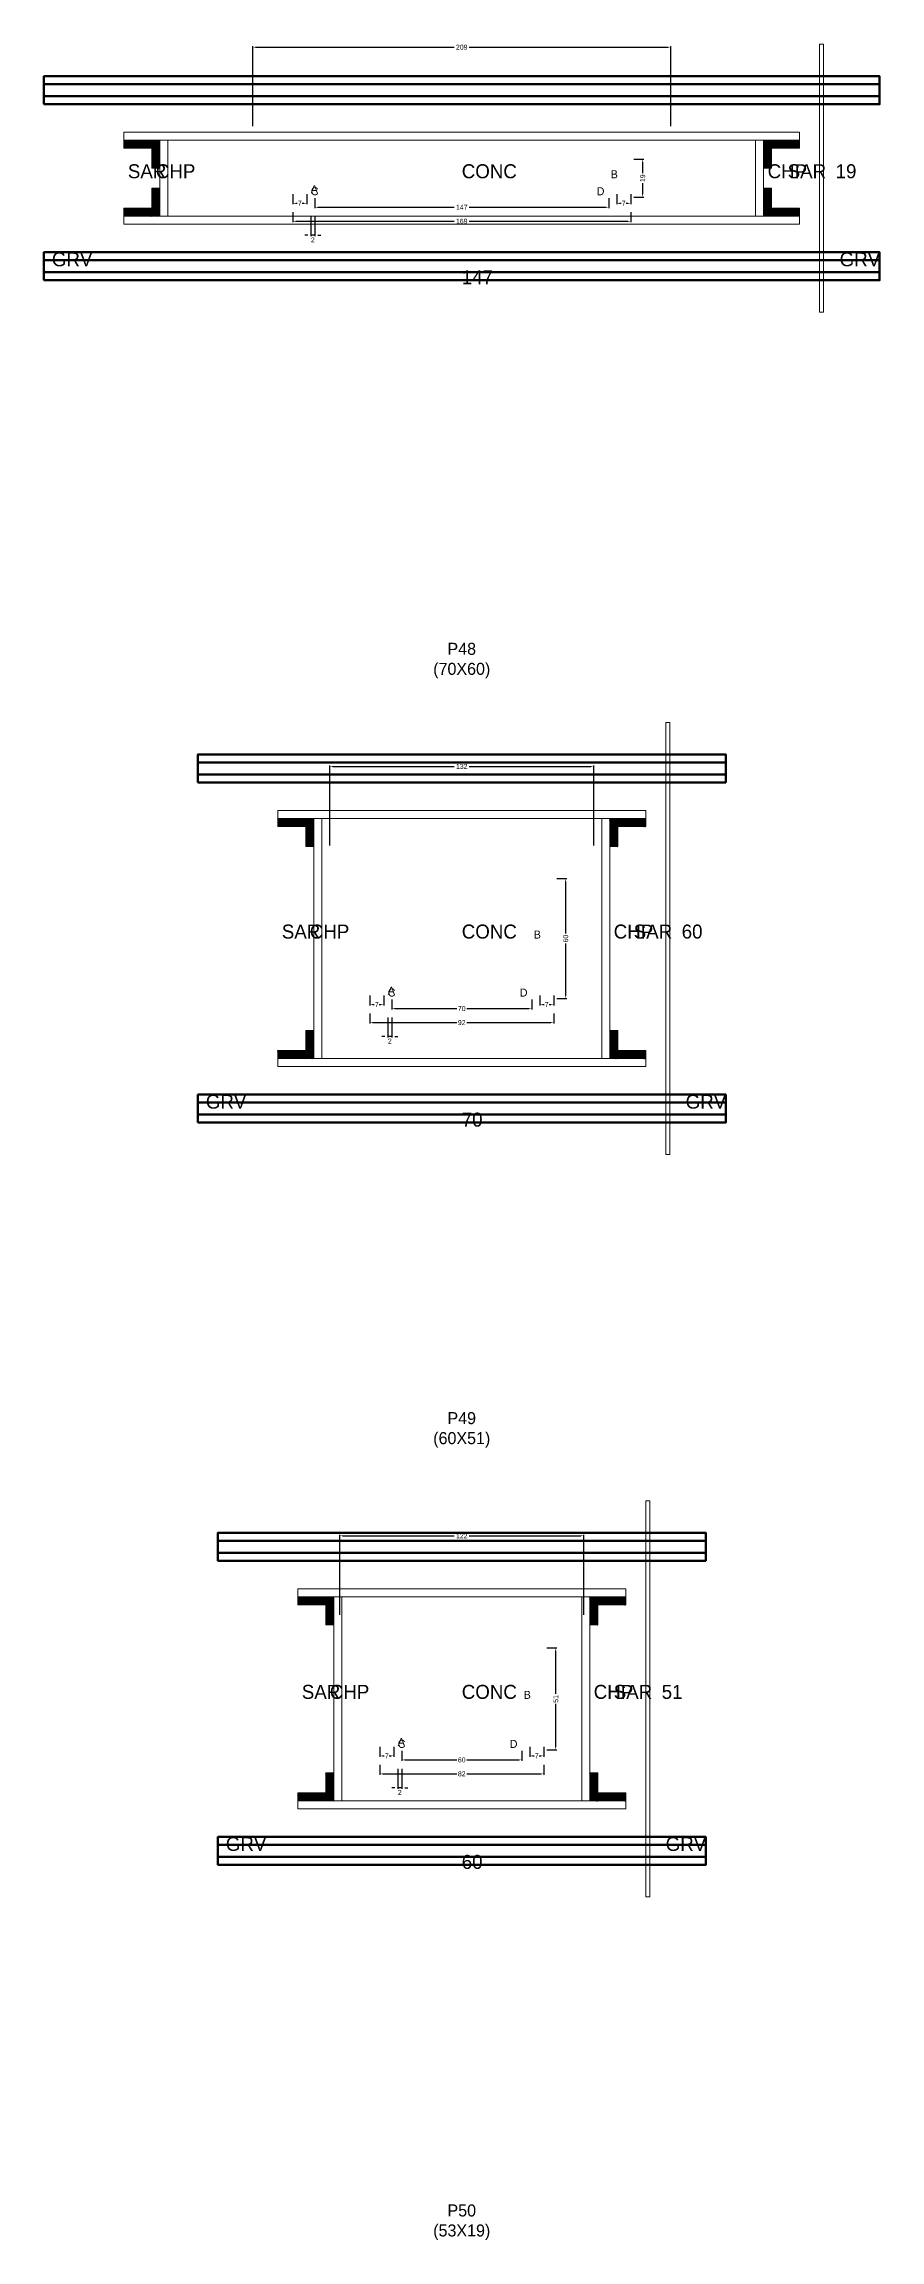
# Model space of a CAD drawing. Header units: centimetres. Extents: x -8500 to 4118, y -39526 to 295.
# Drawn here: x -209 to 209, y -18370 to -17273 of the extents above; entities that cross this region are included whole.
import ezdxf

# ---------------------------------------------------------------- set-up
doc = ezdxf.new("R2010")
doc.units = ezdxf.units.CM
for name, color, linetype in [('COTA', 241, 'Continuous'), ('GRAVATA', 224, 'Continuous'), ('Hachura', 251, 'Continuous'), ('NOMENCLATURA', 7, 'Continuous'), ('SARRAFO', 251, 'Continuous'), ('Texto Seção', 7, 'Continuous')]:
    doc.layers.add(name, color=color, linetype=linetype)
doc.dimstyles.new('cotax2', dxfattribs={"dimtxt": 2.5, "dimasz": 1.5, "dimexe": 0.5, "dimexo": 0.5, "dimgap": 0.5, "dimtad": 1, "dimcen": 2.5, "dimazin": 3, "dimtfac": 1, "dimtmove": 0, "dimatfit": 3})

# ---------------------------------------------------------------- blocks, each defined once
blk = doc.blocks.new('_CLOSEDFILLED')
at = {"color": 0, "linetype": 'BYBLOCK'}
blk.add_solid([(-1, 0.16), (0, 0), (-1, -0.16)], dxfattribs=at)
blk = doc.blocks.new('*D1210')
for p, q in [((-84.5, -17357), (-84.5, -17362)), ((-83, -17361.5), (-3.75, -17361.5)), ((3.75, -17361.5), (83, -17361.5)), ((84.5, -17357), (84.5, -17362))]:
    blk.add_line(p, q)
at = {"layer": 'Defpoints'}
for p in [(-84.5, -17356.5), (-84.5, -17361.5), (84.5, -17356.5)]:
    blk.add_point(p, dxfattribs=at)
at = {"layer": 'COTA', "xscale": 1.5, "yscale": 1.5, "rotation": 180}
blk.add_blockref('_CLOSEDFILLED', (-84.5, -17361.5), dxfattribs=at)
at = {"layer": 'COTA', "xscale": 1.5, "yscale": 1.5}
blk.add_blockref('_CLOSEDFILLED', (84.5, -17361.5), dxfattribs=at)
at = {"layer": 'COTA', "insert": (0, -17361.5), "char_height": 2.5, "attachment_point": 5}
blk.add_mtext('169', dxfattribs=at)
blk = doc.blocks.new('*D1211')
for p, q in [((-73.5, -17350), (-73.5, -17355)), ((73.5, -17350), (73.5, -17355)), ((-72, -17354.5), (-3.75, -17354.5)), ((3.75, -17354.5), (72, -17354.5))]:
    blk.add_line(p, q)
at = {"layer": 'Defpoints'}
for p in [(-73.5, -17349.5), (73.5, -17349.5), (-73.5, -17354.5)]:
    blk.add_point(p, dxfattribs=at)
at = {"layer": 'COTA', "xscale": 1.5, "yscale": 1.5, "rotation": 180}
blk.add_blockref('_CLOSEDFILLED', (-73.5, -17354.5), dxfattribs=at)
at = {"layer": 'COTA', "xscale": 1.5, "yscale": 1.5}
blk.add_blockref('_CLOSEDFILLED', (73.5, -17354.5), dxfattribs=at)
at = {"layer": 'COTA', "insert": (0, -17354.5), "char_height": 2.5, "attachment_point": 5}
blk.add_mtext('147', dxfattribs=at)
blk = doc.blocks.new('*D1212')
for p, q in [((86, -17330.5), (91, -17330.5)), ((90.5, -17337.5), (90.5, -17332)), ((90.5, -17348), (90.5, -17342.5)), ((86, -17349.5), (91, -17349.5))]:
    blk.add_line(p, q)
at = {"layer": 'Defpoints'}
for p in [(85.5, -17330.5), (85.5, -17349.5), (90.5, -17349.5)]:
    blk.add_point(p, dxfattribs=at)
at = {"layer": 'COTA', "xscale": 1.5, "yscale": 1.5}
for p, rotation in [((90.5, -17330.5), 90), ((90.5, -17349.5), 270)]:
    blk.add_blockref('_CLOSEDFILLED', p, dxfattribs=dict(at, rotation=rotation))
at = {"layer": 'COTA', "insert": (90.5, -17340), "char_height": 2.5, "attachment_point": 5, "rotation": 90}
blk.add_mtext('19', dxfattribs=at)
blk = doc.blocks.new('*D1213')
for p, q in [((-84.5, -17348), (-84.5, -17353)), ((-83, -17352.5), (-82.25, -17352.5)), ((-79.75, -17352.5), (-79, -17352.5)), ((-77.5, -17348), (-77.5, -17353))]:
    blk.add_line(p, q)
at = {"layer": 'Defpoints'}
for p in [(-84.5, -17347.5), (-84.5, -17352.5), (-77.5, -17347.5)]:
    blk.add_point(p, dxfattribs=at)
at = {"layer": 'COTA', "xscale": 1.5, "yscale": 1.5, "rotation": 180}
blk.add_blockref('_CLOSEDFILLED', (-84.5, -17352.5), dxfattribs=at)
at = {"layer": 'COTA', "xscale": 1.5, "yscale": 1.5}
blk.add_blockref('_CLOSEDFILLED', (-77.5, -17352.5), dxfattribs=at)
at = {"layer": 'COTA', "insert": (-81, -17352.5), "char_height": 2.5, "attachment_point": 5}
blk.add_mtext('7', dxfattribs=at)
blk = doc.blocks.new('*D1214')
for p, q in [((77.5, -17348), (77.5, -17353)), ((79, -17352.5), (79.75, -17352.5)), ((82.25, -17352.5), (83, -17352.5)), ((84.5, -17348), (84.5, -17353))]:
    blk.add_line(p, q)
at = {"layer": 'Defpoints'}
for p in [(77.5, -17347.5), (77.5, -17352.5), (84.5, -17347.5)]:
    blk.add_point(p, dxfattribs=at)
at = {"layer": 'COTA', "xscale": 1.5, "yscale": 1.5, "rotation": 180}
blk.add_blockref('_CLOSEDFILLED', (77.5, -17352.5), dxfattribs=at)
at = {"layer": 'COTA', "xscale": 1.5, "yscale": 1.5}
blk.add_blockref('_CLOSEDFILLED', (84.5, -17352.5), dxfattribs=at)
at = {"layer": 'COTA', "insert": (81, -17352.5), "char_height": 2.5, "attachment_point": 5}
blk.add_mtext('7', dxfattribs=at)
blk = doc.blocks.new('*D1215')
for p, q in [((-104.5, -17314), (-104.5, -17274)), ((-103, -17274.5), (-3.75, -17274.5)), ((3.75, -17274.5), (103, -17274.5)), ((104.5, -17314), (104.5, -17274))]:
    blk.add_line(p, q)
at = {"layer": 'Defpoints'}
for p in [(-104.5, -17274.5), (-104.5, -17314.5), (104.5, -17314.5)]:
    blk.add_point(p, dxfattribs=at)
at = {"layer": 'COTA', "xscale": 1.5, "yscale": 1.5, "rotation": 180}
blk.add_blockref('_CLOSEDFILLED', (-104.5, -17274.5), dxfattribs=at)
at = {"layer": 'COTA', "xscale": 1.5, "yscale": 1.5}
blk.add_blockref('_CLOSEDFILLED', (104.5, -17274.5), dxfattribs=at)
at = {"layer": 'COTA', "insert": (0, -17274.5), "char_height": 2.5, "attachment_point": 5}
blk.add_mtext('209', dxfattribs=at)
blk = doc.blocks.new('*D1236')
for p, q in [((-46, -17757.5), (-46, -17762.5)), ((46, -17757.5), (46, -17762.5)), ((-44.5, -17762), (-2.5, -17762)), ((2.5, -17762), (44.5, -17762))]:
    blk.add_line(p, q)
at = {"layer": 'Defpoints'}
for p in [(-46, -17757), (46, -17757), (-46, -17762)]:
    blk.add_point(p, dxfattribs=at)
at = {"layer": 'COTA', "xscale": 1.5, "yscale": 1.5, "rotation": 180}
blk.add_blockref('_CLOSEDFILLED', (-46, -17762), dxfattribs=at)
at = {"layer": 'COTA', "xscale": 1.5, "yscale": 1.5}
blk.add_blockref('_CLOSEDFILLED', (46, -17762), dxfattribs=at)
at = {"layer": 'COTA', "insert": (0, -17762), "char_height": 2.5, "attachment_point": 5}
blk.add_mtext('92', dxfattribs=at)
blk = doc.blocks.new('*D1237')
for p, q in [((-35, -17750.5), (-35, -17755.5)), ((-33.5, -17755), (-2.5, -17755)), ((2.5, -17755), (33.5, -17755)), ((35, -17750.5), (35, -17755.5))]:
    blk.add_line(p, q)
at = {"layer": 'Defpoints'}
for p in [(-35, -17750), (-35, -17755), (35, -17750)]:
    blk.add_point(p, dxfattribs=at)
at = {"layer": 'COTA', "xscale": 1.5, "yscale": 1.5, "rotation": 180}
blk.add_blockref('_CLOSEDFILLED', (-35, -17755), dxfattribs=at)
at = {"layer": 'COTA', "xscale": 1.5, "yscale": 1.5}
blk.add_blockref('_CLOSEDFILLED', (35, -17755), dxfattribs=at)
at = {"layer": 'COTA', "insert": (0, -17755), "char_height": 2.5, "attachment_point": 5}
blk.add_mtext('70', dxfattribs=at)
blk = doc.blocks.new('*D1238')
for p, q in [((47.5, -17690), (52.5, -17690)), ((52, -17717.5), (52, -17691.5)), ((52, -17748.5), (52, -17722.5)), ((47.5, -17750), (52.5, -17750))]:
    blk.add_line(p, q)
at = {"layer": 'Defpoints'}
for p in [(47, -17690), (47, -17750), (52, -17750)]:
    blk.add_point(p, dxfattribs=at)
at = {"layer": 'COTA', "xscale": 1.5, "yscale": 1.5}
for p, rotation in [((52, -17690), 90), ((52, -17750), 270)]:
    blk.add_blockref('_CLOSEDFILLED', p, dxfattribs=dict(at, rotation=rotation))
at = {"layer": 'COTA', "insert": (52, -17720), "char_height": 2.5, "attachment_point": 5, "rotation": 90}
blk.add_mtext('60', dxfattribs=at)
blk = doc.blocks.new('*D1239')
for p, q in [((-46, -17748.5), (-46, -17753.5)), ((-39, -17748.5), (-39, -17753.5)), ((-44.5, -17753), (-43.75, -17753)), ((-41.25, -17753), (-40.5, -17753))]:
    blk.add_line(p, q)
at = {"layer": 'Defpoints'}
for p in [(-46, -17748), (-39, -17748), (-46, -17753)]:
    blk.add_point(p, dxfattribs=at)
at = {"layer": 'COTA', "xscale": 1.5, "yscale": 1.5, "rotation": 180}
blk.add_blockref('_CLOSEDFILLED', (-46, -17753), dxfattribs=at)
at = {"layer": 'COTA', "xscale": 1.5, "yscale": 1.5}
blk.add_blockref('_CLOSEDFILLED', (-39, -17753), dxfattribs=at)
at = {"layer": 'COTA', "insert": (-42.5, -17753), "char_height": 2.5, "attachment_point": 5}
blk.add_mtext('7', dxfattribs=at)
blk = doc.blocks.new('*D1240')
for p, q in [((39, -17748.5), (39, -17753.5)), ((46, -17748.5), (46, -17753.5)), ((40.5, -17753), (41.25, -17753)), ((43.75, -17753), (44.5, -17753))]:
    blk.add_line(p, q)
at = {"layer": 'Defpoints'}
for p in [(39, -17748), (46, -17748), (39, -17753)]:
    blk.add_point(p, dxfattribs=at)
at = {"layer": 'COTA', "xscale": 1.5, "yscale": 1.5, "rotation": 180}
blk.add_blockref('_CLOSEDFILLED', (39, -17753), dxfattribs=at)
at = {"layer": 'COTA', "xscale": 1.5, "yscale": 1.5}
blk.add_blockref('_CLOSEDFILLED', (46, -17753), dxfattribs=at)
at = {"layer": 'COTA', "insert": (42.5, -17753), "char_height": 2.5, "attachment_point": 5}
blk.add_mtext('7', dxfattribs=at)
blk = doc.blocks.new('*D1241')
for p, q in [((-66, -17673.5), (-66, -17633.5)), ((-64.5, -17634), (-3.75, -17634)), ((3.75, -17634), (64.5, -17634)), ((66, -17673.5), (66, -17633.5))]:
    blk.add_line(p, q)
at = {"layer": 'Defpoints'}
for p in [(-66, -17634), (-66, -17674), (66, -17674)]:
    blk.add_point(p, dxfattribs=at)
at = {"layer": 'COTA', "xscale": 1.5, "yscale": 1.5, "rotation": 180}
blk.add_blockref('_CLOSEDFILLED', (-66, -17634), dxfattribs=at)
at = {"layer": 'COTA', "xscale": 1.5, "yscale": 1.5}
blk.add_blockref('_CLOSEDFILLED', (66, -17634), dxfattribs=at)
at = {"layer": 'COTA', "insert": (0, -17634), "char_height": 2.5, "attachment_point": 5}
blk.add_mtext('132', dxfattribs=at)
blk = doc.blocks.new('*D1262')
for p, q in [((-41, -18133), (-41, -18138)), ((41, -18133), (41, -18138)), ((-39.5, -18137.5), (-2.5, -18137.5)), ((2.5, -18137.5), (39.5, -18137.5))]:
    blk.add_line(p, q)
at = {"layer": 'Defpoints'}
for p in [(-41, -18132.5), (41, -18132.5), (-41, -18137.5)]:
    blk.add_point(p, dxfattribs=at)
at = {"layer": 'COTA', "xscale": 1.5, "yscale": 1.5, "rotation": 180}
blk.add_blockref('_CLOSEDFILLED', (-41, -18137.5), dxfattribs=at)
at = {"layer": 'COTA', "xscale": 1.5, "yscale": 1.5}
blk.add_blockref('_CLOSEDFILLED', (41, -18137.5), dxfattribs=at)
at = {"layer": 'COTA', "insert": (0, -18137.5), "char_height": 2.5, "attachment_point": 5}
blk.add_mtext('82', dxfattribs=at)
blk = doc.blocks.new('*D1263')
for p, q in [((-30, -18126), (-30, -18131)), ((-28.5, -18130.5), (-2.5, -18130.5)), ((2.5, -18130.5), (28.5, -18130.5)), ((30, -18126), (30, -18131))]:
    blk.add_line(p, q)
at = {"layer": 'Defpoints'}
for p in [(-30, -18125.5), (-30, -18130.5), (30, -18125.5)]:
    blk.add_point(p, dxfattribs=at)
at = {"layer": 'COTA', "xscale": 1.5, "yscale": 1.5, "rotation": 180}
blk.add_blockref('_CLOSEDFILLED', (-30, -18130.5), dxfattribs=at)
at = {"layer": 'COTA', "xscale": 1.5, "yscale": 1.5}
blk.add_blockref('_CLOSEDFILLED', (30, -18130.5), dxfattribs=at)
at = {"layer": 'COTA', "insert": (0, -18130.5), "char_height": 2.5, "attachment_point": 5}
blk.add_mtext('60', dxfattribs=at)
blk = doc.blocks.new('*D1264')
for p, q in [((42.5, -18074.5), (47.5, -18074.5)), ((47, -18097.5), (47, -18076)), ((47, -18124), (47, -18102.5)), ((42.5, -18125.5), (47.5, -18125.5))]:
    blk.add_line(p, q)
at = {"layer": 'Defpoints'}
for p in [(42, -18074.5), (42, -18125.5), (47, -18125.5)]:
    blk.add_point(p, dxfattribs=at)
at = {"layer": 'COTA', "xscale": 1.5, "yscale": 1.5}
for p, rotation in [((47, -18074.5), 90), ((47, -18125.5), 270)]:
    blk.add_blockref('_CLOSEDFILLED', p, dxfattribs=dict(at, rotation=rotation))
at = {"layer": 'COTA', "insert": (47, -18100), "char_height": 2.5, "attachment_point": 5, "rotation": 90}
blk.add_mtext('51', dxfattribs=at)
blk = doc.blocks.new('*D1265')
for p, q in [((-41, -18124), (-41, -18129)), ((-39.5, -18128.5), (-38.75, -18128.5)), ((-36.25, -18128.5), (-35.5, -18128.5)), ((-34, -18124), (-34, -18129))]:
    blk.add_line(p, q)
at = {"layer": 'Defpoints'}
for p in [(-41, -18123.5), (-41, -18128.5), (-34, -18123.5)]:
    blk.add_point(p, dxfattribs=at)
at = {"layer": 'COTA', "xscale": 1.5, "yscale": 1.5, "rotation": 180}
blk.add_blockref('_CLOSEDFILLED', (-41, -18128.5), dxfattribs=at)
at = {"layer": 'COTA', "xscale": 1.5, "yscale": 1.5}
blk.add_blockref('_CLOSEDFILLED', (-34, -18128.5), dxfattribs=at)
at = {"layer": 'COTA', "insert": (-37.5, -18128.5), "char_height": 2.5, "attachment_point": 5}
blk.add_mtext('7', dxfattribs=at)
blk = doc.blocks.new('*D1266')
for p, q in [((34, -18124), (34, -18129)), ((35.5, -18128.5), (36.25, -18128.5)), ((38.75, -18128.5), (39.5, -18128.5)), ((41, -18124), (41, -18129))]:
    blk.add_line(p, q)
at = {"layer": 'Defpoints'}
for p in [(34, -18123.5), (34, -18128.5), (41, -18123.5)]:
    blk.add_point(p, dxfattribs=at)
at = {"layer": 'COTA', "xscale": 1.5, "yscale": 1.5, "rotation": 180}
blk.add_blockref('_CLOSEDFILLED', (34, -18128.5), dxfattribs=at)
at = {"layer": 'COTA', "xscale": 1.5, "yscale": 1.5}
blk.add_blockref('_CLOSEDFILLED', (41, -18128.5), dxfattribs=at)
at = {"layer": 'COTA', "insert": (37.5, -18128.5), "char_height": 2.5, "attachment_point": 5}
blk.add_mtext('7', dxfattribs=at)
blk = doc.blocks.new('*D1267')
for p, q in [((-61, -18058), (-61, -18018)), ((-59.5, -18018.5), (-3.75, -18018.5)), ((3.75, -18018.5), (59.5, -18018.5)), ((61, -18058), (61, -18018))]:
    blk.add_line(p, q)
at = {"layer": 'Defpoints'}
for p in [(-61, -18018.5), (-61, -18058.5), (61, -18058.5)]:
    blk.add_point(p, dxfattribs=at)
at = {"layer": 'COTA', "xscale": 1.5, "yscale": 1.5, "rotation": 180}
blk.add_blockref('_CLOSEDFILLED', (-61, -18018.5), dxfattribs=at)
at = {"layer": 'COTA', "xscale": 1.5, "yscale": 1.5}
blk.add_blockref('_CLOSEDFILLED', (61, -18018.5), dxfattribs=at)
at = {"layer": 'COTA', "insert": (0, -18018.5), "char_height": 2.5, "attachment_point": 5}
blk.add_mtext('122', dxfattribs=at)

msp = doc.modelspace()

# ---------------------------------------------------------------- hatches: boundary and pattern name
at = {"layer": 'SARRAFO'}
h = msp.add_hatch(dxfattribs=at)
h.set_pattern_fill('SOLID', scale=2)
h.paths.add_polyline_path([(-169, -17325), (-155, -17325), (-155, -17321), (-169, -17321)])
h = msp.add_hatch(dxfattribs=at)
h.set_pattern_fill('SOLID', scale=2)
h.paths.add_polyline_path([(-155, -17335), (-151, -17335), (-151, -17321), (-155, -17321)])
h = msp.add_hatch(dxfattribs=at)
h.set_pattern_fill('SOLID', scale=2)
h.paths.add_polyline_path([(151, -17335), (155, -17335), (155, -17321), (151, -17321)])
h = msp.add_hatch(dxfattribs=at)
h.set_pattern_fill('SOLID', scale=2)
h.paths.add_polyline_path([(155, -17325), (169, -17325), (169, -17321), (155, -17321)])
h = msp.add_hatch(dxfattribs=at)
h.set_pattern_fill('SOLID', scale=2)
h.paths.add_polyline_path([(-155, -17359), (-151, -17359), (-151, -17345), (-155, -17345)])
h = msp.add_hatch(dxfattribs=at)
h.set_pattern_fill('SOLID', scale=2)
h.paths.add_polyline_path([(151, -17359), (155, -17359), (155, -17345), (151, -17345)])
h = msp.add_hatch(dxfattribs=at)
h.set_pattern_fill('SOLID', scale=2)
h.paths.add_polyline_path([(-169, -17359), (-155, -17359), (-155, -17355), (-169, -17355)])
h = msp.add_hatch(dxfattribs=at)
h.set_pattern_fill('SOLID', scale=2)
h.paths.add_polyline_path([(155, -17359), (169, -17359), (169, -17355), (155, -17355)])
h = msp.add_hatch(dxfattribs=at)
h.set_pattern_fill('SOLID', scale=2)
h.paths.add_polyline_path([(-92, -17664), (-78, -17664), (-78, -17660), (-92, -17660)])
h = msp.add_hatch(dxfattribs=at)
h.set_pattern_fill('SOLID', scale=2)
h.paths.add_polyline_path([(-78, -17674), (-74, -17674), (-74, -17660), (-78, -17660)])
h = msp.add_hatch(dxfattribs=at)
h.set_pattern_fill('SOLID', scale=2)
h.paths.add_polyline_path([(74, -17674), (78, -17674), (78, -17660), (74, -17660)])
h = msp.add_hatch(dxfattribs=at)
h.set_pattern_fill('SOLID', scale=2)
h.paths.add_polyline_path([(78, -17664), (92, -17664), (92, -17660), (78, -17660)])
h = msp.add_hatch(dxfattribs=at)
h.set_pattern_fill('SOLID', scale=2)
h.paths.add_polyline_path([(-78, -17780), (-74, -17780), (-74, -17766), (-78, -17766)])
h = msp.add_hatch(dxfattribs=at)
h.set_pattern_fill('SOLID', scale=2)
h.paths.add_polyline_path([(74, -17780), (78, -17780), (78, -17766), (74, -17766)])
h = msp.add_hatch(dxfattribs=at)
h.set_pattern_fill('SOLID', scale=2)
h.paths.add_polyline_path([(-92, -17780), (-78, -17780), (-78, -17776), (-92, -17776)])
h = msp.add_hatch(dxfattribs=at)
h.set_pattern_fill('SOLID', scale=2)
h.paths.add_polyline_path([(78, -17780), (92, -17780), (92, -17776), (78, -17776)])
h = msp.add_hatch(dxfattribs=at)
h.set_pattern_fill('SOLID', scale=2)
h.paths.add_polyline_path([(-82, -18053), (-68, -18053), (-68, -18049), (-82, -18049)])
h = msp.add_hatch(dxfattribs=at)
h.set_pattern_fill('SOLID', scale=2)
h.paths.add_polyline_path([(-68, -18063), (-64, -18063), (-64, -18049), (-68, -18049)])
h = msp.add_hatch(dxfattribs=at)
h.set_pattern_fill('SOLID', scale=2)
h.paths.add_polyline_path([(64, -18063), (68, -18063), (68, -18049), (64, -18049)])
h = msp.add_hatch(dxfattribs=at)
h.set_pattern_fill('SOLID', scale=2)
h.paths.add_polyline_path([(68, -18053), (82, -18053), (82, -18049), (68, -18049)])
h = msp.add_hatch(dxfattribs=at)
h.set_pattern_fill('SOLID', scale=2)
h.paths.add_polyline_path([(-68, -18151), (-64, -18151), (-64, -18137), (-68, -18137)])
h = msp.add_hatch(dxfattribs=at)
h.set_pattern_fill('SOLID', scale=2)
h.paths.add_polyline_path([(64, -18151), (68, -18151), (68, -18137), (64, -18137)])
h = msp.add_hatch(dxfattribs=at)
h.set_pattern_fill('SOLID', scale=2)
h.paths.add_polyline_path([(-82, -18151), (-68, -18151), (-68, -18147), (-82, -18147)])
h = msp.add_hatch(dxfattribs=at)
h.set_pattern_fill('SOLID', scale=2)
h.paths.add_polyline_path([(68, -18151), (82, -18151), (82, -18147), (68, -18147)])

# ---------------------------------------------------------------- linework, layer by layer
at = {"layer": 'GRAVATA', "lineweight": 50}
for points in [[(-209, -17303), (209, -17303), (209, -17289), (-209, -17289)], [(-209, -17299), (209, -17299), (209, -17293), (-209, -17293)], [(-209, -17391), (209, -17391), (209, -17377), (-209, -17377)], [(-209, -17387), (209, -17387), (209, -17381), (-209, -17381)], [(-132, -17642), (132, -17642), (132, -17628), (-132, -17628)], [(-132, -17638), (132, -17638), (132, -17632), (-132, -17632)], [(-132, -17812), (132, -17812), (132, -17798), (-132, -17798)], [(-132, -17808), (132, -17808), (132, -17802), (-132, -17802)], [(-122, -18031), (122, -18031), (122, -18017), (-122, -18017)], [(-122, -18027), (122, -18027), (122, -18021), (-122, -18021)], [(-122, -18183), (122, -18183), (122, -18169), (-122, -18169)], [(-122, -18179), (122, -18179), (122, -18173), (-122, -18173)]]:
    msp.add_lwpolyline(points, close=True, dxfattribs=at)
at = {"layer": 'Hachura', "lineweight": 13}
for points in [[(179, -17407), (181, -17407), (181, -17273), (179, -17273)], [(102, -17828), (104, -17828), (104, -17612), (102, -17612)], [(92, -18199), (94, -18199), (94, -18001), (92, -18001)]]:
    msp.add_lwpolyline(points, close=True, dxfattribs=at)
at = {"layer": 'Hachura', "lineweight": 18}
for points in [[(-169, -17321), (169, -17321), (169, -17317), (-169, -17317)], [(-151, -17359), (-147, -17359), (-147, -17321), (-151, -17321)], [(147, -17359), (151, -17359), (151, -17321), (147, -17321)], [(-169, -17363), (169, -17363), (169, -17359), (-169, -17359)], [(-92, -17660), (92, -17660), (92, -17656), (-92, -17656)], [(-74, -17780), (-70, -17780), (-70, -17660), (-74, -17660)], [(70, -17780), (74, -17780), (74, -17660), (70, -17660)], [(-92, -17784), (92, -17784), (92, -17780), (-92, -17780)], [(-82, -18049), (82, -18049), (82, -18045), (-82, -18045)], [(-64, -18151), (-60, -18151), (-60, -18049), (-64, -18049)], [(60, -18151), (64, -18151), (64, -18049), (60, -18049)], [(-82, -18155), (82, -18155), (82, -18151), (-82, -18151)]]:
    msp.add_lwpolyline(points, close=True, dxfattribs=at)
at = {"layer": 'SARRAFO', "lineweight": 13}
for points in [[(-169, -17325), (-155, -17325), (-155, -17321), (-169, -17321)], [(-155, -17335), (-151, -17335), (-151, -17321), (-155, -17321)], [(151, -17335), (155, -17335), (155, -17321), (151, -17321)], [(155, -17325), (169, -17325), (169, -17321), (155, -17321)], [(-155, -17359), (-151, -17359), (-151, -17345), (-155, -17345)], [(151, -17359), (155, -17359), (155, -17345), (151, -17345)], [(-169, -17359), (-155, -17359), (-155, -17355), (-169, -17355)], [(155, -17359), (169, -17359), (169, -17355), (155, -17355)], [(-92, -17664), (-78, -17664), (-78, -17660), (-92, -17660)], [(-78, -17674), (-74, -17674), (-74, -17660), (-78, -17660)], [(74, -17674), (78, -17674), (78, -17660), (74, -17660)], [(78, -17664), (92, -17664), (92, -17660), (78, -17660)], [(-78, -17780), (-74, -17780), (-74, -17766), (-78, -17766)], [(74, -17780), (78, -17780), (78, -17766), (74, -17766)], [(-92, -17780), (-78, -17780), (-78, -17776), (-92, -17776)], [(78, -17780), (92, -17780), (92, -17776), (78, -17776)], [(-82, -18053), (-68, -18053), (-68, -18049), (-82, -18049)], [(-68, -18063), (-64, -18063), (-64, -18049), (-68, -18049)], [(64, -18063), (68, -18063), (68, -18049), (64, -18049)], [(68, -18053), (82, -18053), (82, -18049), (68, -18049)], [(-68, -18151), (-64, -18151), (-64, -18137), (-68, -18137)], [(64, -18151), (68, -18151), (68, -18137), (64, -18137)], [(-82, -18151), (-68, -18151), (-68, -18147), (-82, -18147)], [(68, -18151), (82, -18151), (82, -18147), (68, -18147)]]:
    msp.add_lwpolyline(points, close=True, dxfattribs=at)

# ---------------------------------------------------------------- texts
at = {"layer": 'NOMENCLATURA'}
for s, p in [('B', (74.5, -17340)), ('A', (-75.5, -17347.5)), ('C', (-75.5, -17348.5)), ('D', (67.5, -17348.5)), ('B', (36, -17720)), ('A', (-37, -17748)), ('C', (-37, -17749)), ('D', (29, -17749)), ('B', (31, -18100)), ('A', (-32, -18123.5)), ('C', (-32, -18124.5)), ('D', (24, -18124.5))]:
    msp.add_text(s, height=4, dxfattribs=at).set_placement(p)
at = {"layer": 'NOMENCLATURA', "char_height": 6, "attachment_point": 8}
for s, insert in [('P48\\P(70X60)', (0, -17590)), ('P49\\P(60X51)', (0, -17974.5)), ('P50\\P(53X19)', (0, -18370.5))]:
    msp.add_mtext(s, dxfattribs=dict(at, insert=insert))
at = {"layer": 'Texto Seção'}
for s, p in [('SAR', (-167, -17340)), ('CHP', (-153, -17340)), ('CONC', (0, -17340)), ('CHP', (153, -17340)), ('SAR', (163, -17340)), ('19', (187, -17340)), ('GRV', (-205, -17384)), ('147', (0, -17393)), ('GRV', (189, -17384)), ('SAR', (-90, -17720)), ('CHP', (-76, -17720)), ('CONC', (0, -17720)), ('CHP', (76, -17720)), ('SAR', (86, -17720)), ('60', (110, -17720)), ('GRV', (-128, -17805)), ('GRV', (112, -17805)), ('70', (0, -17814)), ('SAR', (-80, -18100)), ('CHP', (-66, -18100)), ('CONC', (0, -18100)), ('CHP', (66, -18100)), ('SAR', (76, -18100)), ('51', (100, -18100)), ('GRV', (-118, -18176)), ('GRV', (102, -18176)), ('60', (0, -18185))]:
    msp.add_text(s, height=7, dxfattribs=at).set_placement(p)

# ---------------------------------------------------------------- dimensions: what is measured, and where the dimension line sits
at = {"layer": 'COTA'}
for base, p1, p2, picture, middle in [((-104.5, -17274.5), (-104.5, -17314.5), (104.5, -17314.5), '*D1215', (0, -17274.5)), ((-84.5, -17352.5), (-84.5, -17347.5), (-77.5, -17347.5), '*D1213', (-81, -17352.5)), ((-73.5, -17354.5), (-73.5, -17349.5), (73.5, -17349.5), '*D1211', (0, -17354.5)), ((77.5, -17352.5), (77.5, -17347.5), (84.5, -17347.5), '*D1214', (81, -17352.5)), ((-84.5, -17361.5), (-84.5, -17356.5), (84.5, -17356.5), '*D1210', (0, -17361.5)), ((-66, -17634), (-66, -17674), (66, -17674), '*D1241', (0, -17634)), ((-46, -17753), (-46, -17748), (-39, -17748), '*D1239', (-42.5, -17753)), ((39, -17753), (39, -17748), (46, -17748), '*D1240', (42.5, -17753)), ((-46, -17762), (-46, -17757), (46, -17757), '*D1236', (0, -17762)), ((-35, -17755), (-35, -17750), (35, -17750), '*D1237', (0, -17755)), ((-61, -18018.5), (-61, -18058.5), (61, -18058.5), '*D1267', (0, -18018.5)), ((-41, -18128.5), (-41, -18123.5), (-34, -18123.5), '*D1265', (-37.5, -18128.5)), ((-41, -18137.5), (-41, -18132.5), (41, -18132.5), '*D1262', (0, -18137.5)), ((-30, -18130.5), (-30, -18125.5), (30, -18125.5), '*D1263', (0, -18130.5)), ((34, -18128.5), (34, -18123.5), (41, -18123.5), '*D1266', (37.5, -18128.5))]:
    dim = msp.add_linear_dim(base=base, p1=p1, p2=p2, dimstyle='cotax2', dxfattribs=at)
    dim.commit()
    dim.dimension.update_dxf_attribs({"geometry": picture, "text_midpoint": middle})
for base, p1, p2, picture, middle in [((90.5, -17349.5), (85.5, -17349.5), (85.5, -17330.5), '*D1212', (90.5, -17340)), ((52, -17750), (47, -17750), (47, -17690), '*D1238', (52, -17720)), ((47, -18125.5), (42, -18125.5), (42, -18074.5), '*D1264', (47, -18100))]:
    dim = msp.add_linear_dim(base=base, p1=p1, p2=p2, angle=90, dimstyle='cotax2', dxfattribs=at)
    dim.commit()
    dim.dimension.update_dxf_attribs({"geometry": picture, "text_midpoint": middle})
for base, p1, p2 in [((-73.5, -17368.5), (-73.5, -17358.5), (-75.5, -17358.5)), ((-35, -17769), (-35, -17759), (-37, -17759)), ((-30, -18144.5), (-30, -18134.5), (-32, -18134.5))]:
    msp.add_linear_dim(base=base, p1=p1, p2=p2, dimstyle='cotax2', dxfattribs=at).render()

doc.saveas('drawing.dxf')
